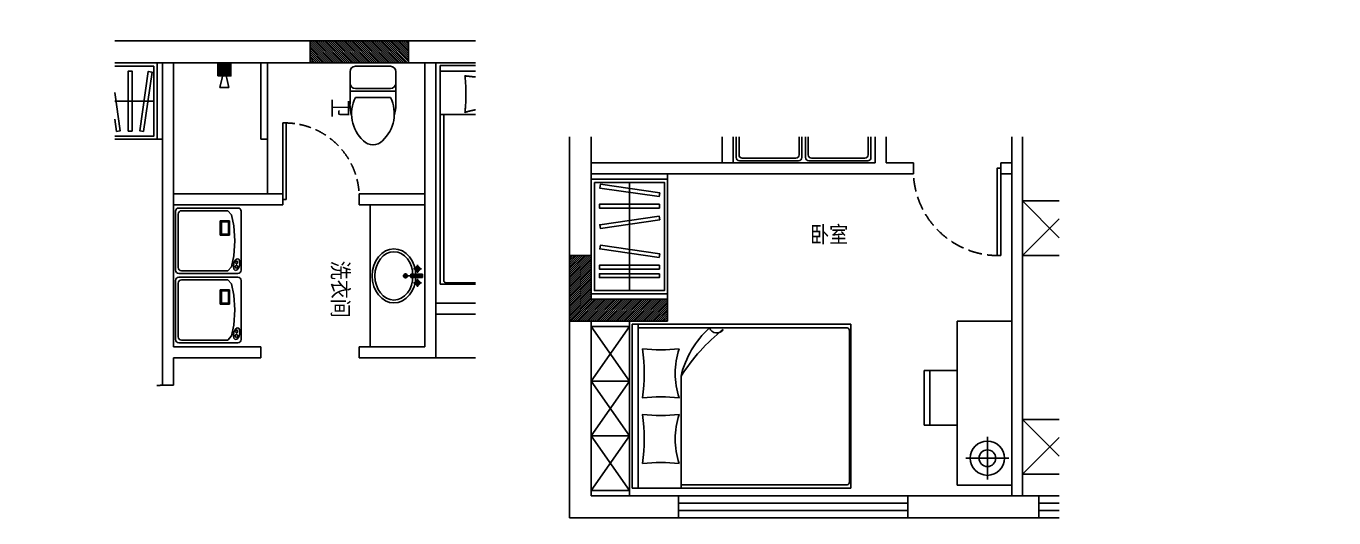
# Model space of a CAD drawing. Extents: x 468514 to 728049, y -74127 to 69080.
# Drawn here: x 654308 to 666282, y -60570 to -56070 of the extents above; entities that cross this region are included whole.
import ezdxf
from ezdxf.xclip import XClip

# ---------------------------------------------------------------- set-up
doc = ezdxf.new("R2010")
doc.units = 0
doc.header["$LTSCALE"] = 500
doc.header["$MEASUREMENT"] = 0
doc.header["$XCLIPFRAME"] = 0
doc.linetypes.add('DASH', pattern=[0.35, 0.25, -0.1])
for name, color, linetype in [('Door 门', 107, 'Continuous'), ('E 立面标注尺寸', 9, 'Continuous'), ('P-Furniture 家具', 153, 'Continuous'), ('P-Make furniture 固定制作', 154, 'Continuous'), ('P-N wall 新建隔墙', 241, 'Continuous'), ('P-O wall 原始墙体', 245, 'Continuous'), ('P-Text  平面文字', 9, 'Continuous'), ('P-Ware 洁具', 153, 'Continuous'), ('P-window 窗', 107, 'Continuous')]:
    doc.layers.add(name, color=color, linetype=linetype)
doc.styles.add('PDC DIM', font='PMingLiU-ExtB.ttf', dxfattribs={"width": 0.85})
pattern_1 = [(45, (-208763.564, 105386.938), (-8.83883476, 8.83883476), [])]

# ---------------------------------------------------------------- blocks, each defined once
blk = doc.blocks.new('$WINLIB2D$00000001')
at = {"color": 0}
for points in [[(-0.5, 0.5), (-0.5, -0.5)], [(-0.5, 0.5), (0.5, 0.5)], [(0.5, -0.5), (0.5, 0.5)], [(0.5, 0.1667), (-0.5, 0.1667)], [(0.5, -0.1667), (-0.5, -0.1667)], [(-0.5, -0.5), (0.5, -0.5)]]:
    blk.add_lwpolyline(points, dxfattribs=at)
blk = doc.blocks.new('A$C2E972971')
for p, q in [((30, 600), (570, 600)), ((0, 570), (0, 30)), ((0, 570), (0, 30)), ((600, 570), (600, 30)), ((600, 570), (600, 30)), ((30, 0), (570, 0))]:
    blk.add_line(p, q)
at = {"color": 8}
for p, q in [((25, 545), (25, 120)), ((25, 545), (25, 120)), ((55, 575), (545, 575)), ((575, 545), (575, 120)), ((575, 545), (575, 120)), ((25, 120), (62, 89)), ((116, 105), (116, 191)), ((116, 191), (248, 191)), ((126, 115), (126, 181)), ((126, 181), (238, 181)), ((238, 181), (238, 115)), ((248, 191), (248, 105)), ((538, 89), (575, 120)), ((62, 89), (163, 67)), ((248, 105), (116, 105)), ((238, 115), (126, 115)), ((163, 67), (300, 58)), ((300, 58), (438, 67)), ((438, 67), (538, 89)), ((478, 54), (464, 37)), ((464, 37), (468, 22)), ((468, 22), (487, 12)), ((503, 67), (478, 54)), ((485, 45), (483, 40)), ((483, 40), (485, 35)), ((491, 49), (485, 45)), ((485, 35), (491, 32)), ((487, 12), (516, 12)), ((498, 50), (491, 49)), ((491, 32), (498, 31)), ((504, 47), (498, 50)), ((498, 31), (504, 33)), ((534, 71), (503, 67)), ((508, 43), (504, 47)), ((504, 33), (508, 37)), ((508, 37), (508, 43)), ((516, 12), (545, 21)), ((528, 52), (523, 46)), ((523, 46), (523, 40)), ((523, 40), (528, 35)), ((535, 54), (528, 52)), ((528, 35), (535, 32)), ((559, 67), (534, 71)), ((543, 53), (535, 54)), ((535, 32), (543, 33)), ((549, 49), (543, 53)), ((543, 33), (549, 37)), ((545, 21), (566, 37)), ((551, 43), (549, 49)), ((549, 37), (551, 43)), ((571, 54), (559, 67)), ((566, 37), (571, 54))]:
    blk.add_line(p, q, dxfattribs=at)
for centre, start, end in [((30, 570), 90, 180), ((570, 570), 0, 90), ((30, 30), 180, 270), ((570, 30), 270, 0)]:
    blk.add_arc(centre, 30, start, end)
for centre, start, end in [((55, 545), 90, 180), ((545, 545), 0, 90)]:
    blk.add_arc(centre, 30, start, end, dxfattribs=at)
blk = doc.blocks.new('A$C437E590E')
at = {"color": 8, "linetype": 'ByBlock'}
for p, q in [((243, 462), (164, 462)), ((202, 422), (202, 501)), ((275, 313), (275, 510)), ((306, 462), (386, 462)), ((347, 422), (347, 501)), ((247, 340), (303, 340)), ((275, 368), (275, 312))]:
    blk.add_line(p, q, dxfattribs=at)
at = {"linetype": 'ByBlock'}
for p, q in [((257, 393), (257, 514)), ((293, 514), (257, 514)), ((293, 514), (293, 393)), ((293, 393), (257, 393))]:
    blk.add_line(p, q, dxfattribs=at)
for centre, radius in [((204, 462), 25), ((204, 462), 17.9), ((346, 462), 25), ((346, 462), 17.9)]:
    blk.add_circle(centre, radius, dxfattribs=at)
at = {"color": 8, "linetype": 'ByBlock'}
for radius in [19.5, 11.9]:
    blk.add_circle((275, 340), radius, dxfattribs=at)
at = {"linetype": 'ByBlock'}
blk.add_ellipse((275, 222), major_axis=(-275, 0), ratio=0.809091, dxfattribs=at)
at = {"color": 8, "linetype": 'ByBlock'}
blk.add_ellipse((275, 222), major_axis=(-246, 0), ratio=0.786583, dxfattribs=at)
blk = doc.blocks.new('asdfsdafa3')
for p, q in [((201603, -49207), (201707, -49207)), ((201707, -49207), (201901, -49207)), ((201782, -49207), (201782, -49627)), ((201554, -49577), (201554, -49256)), ((201757, -49256), (201757, -49577)), ((201839, -49256), (201839, -49577)), ((201603, -49627), (201707, -49627)), ((201707, -49627), (201901, -49627))]:
    blk.add_line(p, q)
for centre, radius, start, end in [((201603, -49256), 49.5, 90, 180), ((201707, -49256), 49.5, 0, 90), ((201885, -49706), 500, 75.8795, 88.2029), ((201988, -49558), 337, 42.8306, 116.2777), ((202157, -49416), 116, 359.4502, 47.9126), ((202157, -49418), 116, 312.0874, 0.5498), ((201988, -49275), 337, 243.7223, 317.1694), ((201603, -49577), 49.5, 180, 270), ((201707, -49577), 49.5, 270, 0), ((201885, -49127), 500, 271.7971, 284.1205)]:
    blk.add_arc(centre, radius, start, end)
blk = doc.blocks.new('A$C17F62748')
at = {"linetype": 'ByBlock'}
for p, q in [((120, 0), (0, 120)), ((0, 0), (120, 120)), ((60, 50), (19, 227)), ((19, 227), (101, 227)), ((101, 227), (60, 50)), ((18, 102), (102, 102)), ((18, 90), (102, 90)), ((18, 78), (102, 78)), ((18, 66), (102, 66)), ((18, 54), (102, 54)), ((18, 42), (102, 42)), ((18, 30), (102, 30)), ((99, 28), (21, 28)), ((21, 28), (21, 0)), ((51, 59), (51, 28)), ((69, 59), (69, 28)), ((99, 0), (99, 28))]:
    blk.add_line(p, q, dxfattribs=at)
for points in [[(0, 120), (120, 120), (120, 0), (0, 0)], [(12, 108), (108, 108), (108, 12), (12, 12)], [(18, 102), (102, 102), (102, 18), (18, 18)]]:
    blk.add_lwpolyline(points, close=True, dxfattribs=at)
blk = doc.blocks.new('fffg')
blk.add_lwpolyline([(143, 670), (109, 670), (109, -130), (143, -130)], close=True)
at = {"color": 8, "linetype": 'DASH'}
blk.add_arc((123, -110), 780, 88.5421, 181.4579, dxfattribs=at)
blk = doc.blocks.new('A$C63015256')
at = {"layer": 'P-O wall 原始墙体'}
h = blk.add_hatch(dxfattribs=at)
h.set_pattern_fill('ANSI31', color=256, scale=100, style=0)
h.set_pattern_definition(pattern_1)
h.paths.add_polyline_path([(2352.1, 6796.3), (2152.1, 6796.3), (2152.1, 5896.3), (2352.1, 5896.3)])
h = blk.add_hatch(dxfattribs=at)
h.set_pattern_fill('ANSI31', color=256, scale=100, style=0)
h.set_pattern_definition(pattern_1)
h.paths.add_polyline_path([(2352.1, 3396.3), (2352.1, 3796.3), (2152.1, 3796.3), (2152.1, 3296.3), (2152.1, 3196.3), (3052.1, 3196.3), (3052.1, 3396.3)])
at = {"layer": 'P-Furniture 家具'}
for p, q in [((2429.5, 7088.5), (2429.5, 7988.5)), ((5052.1, 7896.3), (5052.1, 7046.3)), ((2780.6, 1668.3), (2780.6, 3168.3))]:
    blk.add_line(p, q, dxfattribs=at)
at = {"layer": 'P-Furniture 家具', "color": 8}
for p, q in [((4364.9, 7143.4), (4364.9, 7930.3)), ((2823.4, 7512.6), (2823.4, 7088.5)), ((2823.4, 7119.4), (4344.9, 7119.4)), ((4696.1, 3134.2), (2780.6, 3134.2)), ((4716.1, 1723.3), (4716.1, 3110.2)), ((3174.6, 2692.5), (3174.6, 1668.3)), ((5979.6, 2138.6), (5979.6, 1745.8)), ((5783.3, 1942.2), (6176, 1942.2)), ((3174.6, 1699.3), (4696.1, 1699.3))]:
    blk.add_line(p, q, dxfattribs=at)
at = {"layer": 'P-Furniture 家具', "linetype": 'ByBlock'}
for p, q in [((3652.1, 6446.3), (4952.1, 6446.3)), ((2352.1, 5506.3), (3552.1, 5506.3)), ((2352.1, 5446.3), (3052.1, 5446.3)), ((3052.1, 5446.3), (3052.1, 5506.3)), ((6802.1, 4296.3), (6302.1, 4296.3)), ((6302.1, 4296.3), (6802.1, 3796.3)), ((6302.1, 3796.3), (6802.1, 4296.3)), ((6802.1, 3796.3), (6302.1, 3796.3)), ((5702.1, 3196.3), (6202.1, 3196.3)), ((5702.1, 3196.3), (5702.1, 1696.3)), ((5452.1, 2744.6), (5452.1, 2244.6)), ((6802.1, 2296.3), (6302.1, 2296.3)), ((6302.1, 1796.3), (6802.1, 2296.3)), ((6302.1, 2296.3), (6802.1, 1796.3)), ((6802.1, 1796.3), (6302.1, 1796.3)), ((5702.1, 1696.3), (6202.1, 1696.3))]:
    blk.add_line(p, q, dxfattribs=at)
at = {"layer": 'P-Furniture 家具'}
for points in [[(2377.1, 7988.5), (4377.1, 7988.5), (4377.1, 7088.5), (2377.1, 7088.5)], [(2728.3, 3168.3), (4728.3, 3168.3), (4728.3, 1668.3), (2728.3, 1668.3)]]:
    blk.add_lwpolyline(points, close=True, dxfattribs=at)
at = {"layer": 'P-Furniture 家具', "color": 8}
for points in [[(2805.6, 7763, -0.0585956), (2471.4, 7763, -0.0629705), (2471.4, 7314.4, -0.052163), (2805.6, 7314.4, -0.1589439)], [(3156.8, 2942.9, -0.0585956), (2822.6, 2942.9, -0.0629705), (2822.6, 2494.3, -0.052163), (3156.8, 2494.3, -0.1589439)], [(3156.8, 1893.8, 0.0585956), (2822.6, 1893.8, 0.0629705), (2822.6, 2342.3, 0.052163), (3156.8, 2342.3, 0.1589439)]]:
    blk.add_lwpolyline(points, format="xyb", close=True, dxfattribs=at)
at = {"layer": 'P-Furniture 家具', "linetype": 'ByBlock'}
blk.add_lwpolyline([(5702.1, 2744.6), (5402.1, 2744.6), (5402.1, 2244.6), (5702.1, 2244.6)], dxfattribs=at)
at = {"layer": 'P-Furniture 家具', "color": 8}
for radius in [157, 76.4]:
    blk.add_circle((5979.6, 1942.2), radius, dxfattribs=at)
for centre, radius, start, end in [((4019.6, 2492), 868.5, 132.31328, 166.65159), ((4621.7, 1776.7), 1712.5, 128.28696, 147.67208), ((3501.2, 3159.7), 71, 201.06587, 326.83428)]:
    blk.add_arc(centre, radius, start, end, dxfattribs=at)
at = {"layer": 'P-Furniture 家具', "color": 8, "extrusion": (0, 0, -1)}
for centre, start_param, end_param in [((4344.9, 7143.4), 1.5707963, 3.1415927), ((4696.1, 3110.2), 0, 1.5707963), ((4696.1, 1723.3), 1.5707963, 3.1415927)]:
    blk.add_ellipse(centre, major_axis=(0, 24), ratio=0.8333333, start_param=start_param, end_param=end_param, dxfattribs=at)
at = {"layer": 'P-Make furniture 固定制作'}
for p, q in [((3052.1, 4496.3), (2352.1, 4496.3)), ((3052.1, 3396.3), (3052.1, 4546.3)), ((2352.1, 3446.3), (3052.1, 3446.3)), ((2702.1, 3146.3), (2352.1, 3146.3)), ((2702.1, 3196.3), (2702.1, 1596.3)), ((2702.1, 1646.3), (2352.1, 1646.3))]:
    blk.add_line(p, q, dxfattribs=at)
at = {"layer": 'P-Make furniture 固定制作', "color": 8}
for p, q in [((2702.1, 4466.3), (2702.1, 3476.3)), ((2352.1, 3146.3), (2702.1, 2646.3)), ((2702.1, 3146.3), (2352.1, 2646.3)), ((2702.1, 2646.3), (2352.1, 2646.3)), ((2352.1, 2646.3), (2702.1, 2146.3)), ((2702.1, 2646.3), (2352.1, 2146.3)), ((2702.1, 2146.3), (2352.1, 2146.3)), ((2352.1, 2146.3), (2702.1, 1646.3)), ((2702.1, 2146.3), (2352.1, 1646.3))]:
    blk.add_line(p, q, dxfattribs=at)
for points in [[(2382.1, 4466.3), (3022.1, 4466.3), (3022.1, 3476.3), (2382.1, 3476.3)], [(2979.7, 4371.3), (2436.6, 4449.5), (2430.5, 4415), (2973.7, 4336.9)], [(2977.1, 4266.2), (2427.1, 4266.2), (2427.1, 4231.2), (2977.1, 4231.2)], [(2979.7, 4123), (2436.6, 4044.8), (2430.5, 4079.3), (2973.7, 4157.4)], [(2979.7, 3813.7), (2436.6, 3891.9), (2430.5, 3857.4), (2973.7, 3779.3)], [(2977.1, 3708.6), (2427.1, 3708.6), (2427.1, 3673.6), (2977.1, 3673.6)], [(2977.1, 3630.7), (2427.1, 3630.7), (2427.1, 3595.7), (2977.1, 3595.7)]]:
    blk.add_lwpolyline(points, close=True, dxfattribs=at)
at = {"layer": 'P-N wall 新建隔墙'}
for p, q in [((4552.1, 7046.3), (4552.1, 7996.3)), ((4652.1, 7046.3), (4652.1, 7896.3)), ((2352.1, 7046.3), (4952.1, 7046.3)), ((2352.1, 6946.3), (4952.1, 6946.3)), ((3552.1, 6346.3), (3552.1, 6946.3)), ((3652.1, 6346.3), (3652.1, 6946.3)), ((4952.1, 7046.3), (5052.1, 7046.3)), ((4952.1, 6346.3), (4952.1, 6946.3)), ((5052.1, 6346.3), (5052.1, 7046.3)), ((3552.1, 6346.3), (3652.1, 6346.3)), ((4952.1, 6346.3), (5052.1, 6346.3)), ((3552.1, 5646.3), (3652.1, 5646.3)), ((3552.1, 4646.3), (3552.1, 5646.3)), ((3652.1, 4646.3), (3652.1, 5646.3)), ((4952.1, 5446.3), (5052.1, 5446.3)), ((4952.1, 5446.3), (4952.1, 4646.3)), ((5052.1, 5446.3), (5052.1, 4646.3)), ((6202.1, 4996.3), (6202.1, 1596.3)), ((6302.1, 4996.3), (6302.1, 1596.3)), ((2352.1, 4646.3), (4952.1, 4646.3)), ((5052.1, 4646.3), (5302.1, 4646.3)), ((5302.1, 4646.3), (5302.1, 4546.3)), ((6102.1, 4646.3), (6202.1, 4646.3)), ((6102.1, 4646.3), (6102.1, 4546.3)), ((5302.1, 4546.3), (2352.1, 4546.3)), ((6102.1, 4546.3), (6202.1, 4546.3))]:
    blk.add_line(p, q, dxfattribs=at)
at = {"layer": 'P-O wall 原始墙体'}
for p, q in [((2152.1, 9096.3), (2152.1, 7196.3)), ((2352.1, 8896.3), (2352.1, 7296.3)), ((2152.1, 7196.3), (2152.1, 5896.3)), ((2352.1, 7296.3), (2352.1, 5896.3)), ((2352.1, 6796.3), (2152.1, 6796.3)), ((2152.1, 5896.3), (2152.1, 3296.3)), ((2152.1, 5896.3), (2352.1, 5896.3)), ((2352.1, 5896.3), (2352.1, 3396.3)), ((2352.1, 3796.3), (2152.1, 3796.3)), ((2352.1, 3396.3), (3052.1, 3396.3)), ((3052.1, 3396.3), (3052.1, 3196.3)), ((2152.1, 3296.3), (2152.1, 1396.3)), ((3052.1, 3196.3), (2152.1, 3196.3)), ((2352.1, 3196.3), (2352.1, 1596.3)), ((2352.1, 1596.3), (3152.1, 1596.3)), ((3152.1, 1596.3), (3152.1, 1396.3)), ((5252.1, 1396.3), (5252.1, 1596.3)), ((5252.1, 1596.3), (6452.1, 1596.3)), ((6452.1, 1396.3), (6452.1, 1596.3)), ((3152.1, 1396.3), (2152.1, 1396.3)), ((6452.1, 1396.3), (5252.1, 1396.3))]:
    blk.add_line(p, q, dxfattribs=at)
at = {"layer": 'Door 门', "xscale": -0.875, "yscale": 0.875, "zscale": 0.875, "rotation": 90}
blk.add_blockref('fffg', (3488.3, 5771.5), dxfattribs=at)
at = {"layer": 'Door 门', "xscale": -1, "rotation": 180}
blk.add_blockref('fffg', (5959, 4466.2), dxfattribs=at)
at = {"layer": 'P-Furniture 家具', "linetype": 'ByBlock', "xscale": -1, "rotation": 180}
blk.add_blockref('asdfsdafa3', (-199170, -42944.8), dxfattribs=at)
at = {"layer": 'P-Furniture 家具', "xscale": -1, "rotation": 180}
for p in [(3680.7, 5264.5), (4313.9, 5264.5)]:
    blk.add_blockref('A$C2E972971', p, dxfattribs=at)
at = {"layer": 'P-Ware 洁具', "color": 1, "linetype": 'ByBlock', "xscale": 0.9, "yscale": 0.9, "zscale": 0.9}
blk.add_blockref('A$C437E590E', (4054.3, 6464), dxfattribs=at)
at = {"layer": 'P-Ware 洁具', "linetype": 'ByBlock', "xscale": -1, "rotation": 269.9999999999999}
blk.add_blockref('A$C17F62748', (2352.1, 5051.7), dxfattribs=at)
at = {"layer": 'P-window 窗', "xscale": 2100, "yscale": 200, "zscale": -2100}
blk.add_blockref('$WINLIB2D$00000001', (4202.1, 1496.3), dxfattribs=at)
at = {"layer": 'P-window 窗', "extrusion": (0, 0, -1), "xscale": 2700, "yscale": 200, "zscale": -2700}
blk.add_blockref('$WINLIB2D$00000001', (-7802.1, 1496.3), dxfattribs=at)
at = {"layer": 'P-Text  平面文字', "char_height": 150, "width": 893.426, "attachment_point": 1, "style": 'PDC DIM'}
for s, insert in [('卫', (2680, 6249.7)), ('洗衣间', (4162.8, 6249.7)), ('卧室', (4357, 4064.9))]:
    blk.add_mtext(s, dxfattribs=dict(at, insert=insert))

msp = doc.modelspace()

# ---------------------------------------------------------------- block references
at = {"layer": 'E 立面标注尺寸'}
ref = msp.add_blockref('A$C63015256', (651011.4, -54053.9), dxfattribs=dict(at, rotation=270))
XClip(ref).set_block_clipping_path([(1985.5096612782, 4107.060371482), (5306.5096612782, 7411.560371482)])
ref = msp.add_blockref('A$C63015256', (657129.5, -61966.6), dxfattribs=at)
XClip(ref).set_block_clipping_path([(1985.5096612782, 1244.060371482), (6638.5096612782, 4884.560371482)])

doc.saveas('drawing.dxf')
